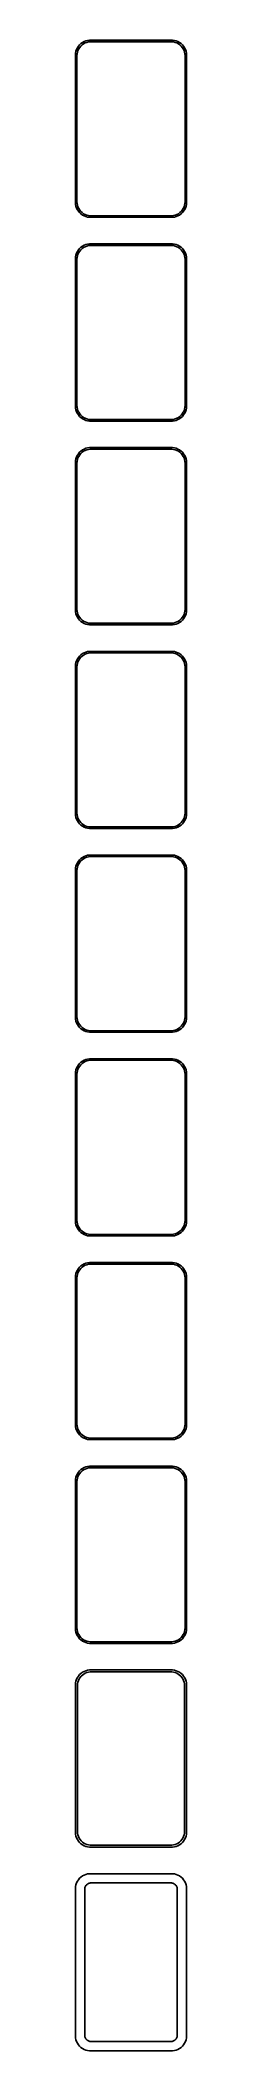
# Model space of a CAD drawing. Header units: metres. Extents: x -19 to 19, y 660 to 1341.
import ezdxf

# ---------------------------------------------------------------- set-up
doc = ezdxf.new("R2010")
doc.units = ezdxf.units.M

msp = doc.modelspace()

# ---------------------------------------------------------------- linework, layer by layer
for p, q in [((-18.7106, 1336.63), (-18.75, 1336)), ((-18.75, 1336), (-18.75, 1286)), ((-18.5929, 1337.24), (-18.7106, 1336.63)), ((-18.3989, 1337.84), (-18.5929, 1337.24)), ((-18.1315, 1338.41), (-18.3989, 1337.84)), ((-18.25, 1335.75), (-18.2125, 1336.35)), ((-18.25, 1286.25), (-18.25, 1335.75)), ((-18.2125, 1336.35), (-18.1008, 1336.93)), ((-17.7951, 1338.94), (-18.1315, 1338.41)), ((-18.1008, 1336.93), (-17.9164, 1337.5)), ((-17.9164, 1337.5), (-17.6624, 1338.04)), ((-17.3948, 1339.42), (-17.7951, 1338.94)), ((-17.6624, 1338.04), (-17.3428, 1338.54)), ((-16.9371, 1339.85), (-17.3948, 1339.42)), ((-17.3428, 1338.54), (-16.9626, 1339)), ((-16.9626, 1339), (-16.5278, 1339.41)), ((-16.4291, 1340.22), (-16.9371, 1339.85)), ((-16.5278, 1339.41), (-16.0452, 1339.76)), ((-15.8789, 1340.52), (-16.4291, 1340.22)), ((-16.0452, 1339.76), (-15.5224, 1340.05)), ((-15.2951, 1340.76), (-15.8789, 1340.52)), ((-15.5224, 1340.05), (-14.9678, 1340.27)), ((-14.6869, 1340.91), (-15.2951, 1340.76)), ((-14.9678, 1340.27), (-14.3901, 1340.42)), ((-14.0639, 1340.99), (-14.6869, 1340.91)), ((-14.3901, 1340.42), (-13.7982, 1340.49)), ((14.0639, 1340.99), (-14.0639, 1340.99)), ((-13.7982, 1340.49), (13.7982, 1340.49)), ((13.7982, 1340.49), (14.3901, 1340.42)), ((14.6869, 1340.91), (14.0639, 1340.99)), ((14.3901, 1340.42), (14.9678, 1340.27)), ((15.2951, 1340.76), (14.6869, 1340.91)), ((14.9678, 1340.27), (15.5224, 1340.05)), ((15.8789, 1340.52), (15.2951, 1340.76)), ((15.5224, 1340.05), (16.0452, 1339.76)), ((16.4291, 1340.22), (15.8789, 1340.52)), ((16.0452, 1339.76), (16.5278, 1339.41)), ((16.9371, 1339.85), (16.4291, 1340.22)), ((16.5278, 1339.41), (16.9626, 1339)), ((17.3948, 1339.42), (16.9371, 1339.85)), ((16.9626, 1339), (17.3428, 1338.54)), ((17.3428, 1338.54), (17.6624, 1338.04)), ((17.7951, 1338.94), (17.3948, 1339.42)), ((17.6624, 1338.04), (17.9164, 1337.5)), ((18.1315, 1338.41), (17.7951, 1338.94)), ((17.9164, 1337.5), (18.1008, 1336.93)), ((18.1008, 1336.93), (18.2125, 1336.35)), ((18.3989, 1337.84), (18.1315, 1338.41)), ((18.2125, 1336.35), (18.25, 1335.75)), ((18.25, 1335.75), (18.25, 1286.25)), ((18.5929, 1337.24), (18.3989, 1337.84)), ((18.7106, 1336.63), (18.5929, 1337.24)), ((18.75, 1336), (18.7106, 1336.63)), ((18.75, 1286), (18.75, 1336)), ((-18.75, 1286), (-18.7106, 1285.37)), ((-18.7106, 1285.37), (-18.5929, 1284.76)), ((-18.5929, 1284.76), (-18.3989, 1284.16)), ((-18.3989, 1284.16), (-18.1315, 1283.59)), ((-18.2125, 1285.65), (-18.25, 1286.25)), ((-18.1008, 1285.07), (-18.2125, 1285.65)), ((-18.1315, 1283.59), (-17.7951, 1283.06)), ((-17.9164, 1284.5), (-18.1008, 1285.07)), ((-17.6624, 1283.96), (-17.9164, 1284.5)), ((-17.7951, 1283.06), (-17.3948, 1282.58)), ((-17.3428, 1283.46), (-17.6624, 1283.96)), ((-17.3948, 1282.58), (-16.9371, 1282.15)), ((-16.9626, 1283), (-17.3428, 1283.46)), ((-16.5278, 1282.59), (-16.9626, 1283)), ((-16.9371, 1282.15), (-16.4291, 1281.78)), ((-16.0452, 1282.24), (-16.5278, 1282.59)), ((-16.4291, 1281.78), (-15.8789, 1281.48)), ((-15.5224, 1281.95), (-16.0452, 1282.24)), ((-15.8789, 1281.48), (-15.2951, 1281.24)), ((-14.9678, 1281.73), (-15.5224, 1281.95)), ((-15.2951, 1281.24), (-14.6869, 1281.09)), ((-14.3901, 1281.58), (-14.9678, 1281.73)), ((-14.6869, 1281.09), (-14.0639, 1281.01)), ((-13.7982, 1281.51), (-14.3901, 1281.58)), ((-14.0639, 1281.01), (14.0639, 1281.01)), ((13.7982, 1281.51), (-13.7982, 1281.51)), ((14.3901, 1281.58), (13.7982, 1281.51)), ((14.0639, 1281.01), (14.6869, 1281.09)), ((14.9678, 1281.73), (14.3901, 1281.58)), ((14.6869, 1281.09), (15.2951, 1281.24)), ((15.5224, 1281.95), (14.9678, 1281.73)), ((15.2951, 1281.24), (15.8789, 1281.48)), ((16.0452, 1282.24), (15.5224, 1281.95)), ((15.8789, 1281.48), (16.4291, 1281.78)), ((16.5278, 1282.59), (16.0452, 1282.24)), ((16.4291, 1281.78), (16.9371, 1282.15)), ((16.9626, 1283), (16.5278, 1282.59)), ((16.9371, 1282.15), (17.3948, 1282.58)), ((17.3428, 1283.46), (16.9626, 1283)), ((17.6624, 1283.96), (17.3428, 1283.46)), ((17.3948, 1282.58), (17.7951, 1283.06)), ((17.9164, 1284.5), (17.6624, 1283.96)), ((17.7951, 1283.06), (18.1315, 1283.59)), ((18.1008, 1285.07), (17.9164, 1284.5)), ((18.2125, 1285.65), (18.1008, 1285.07)), ((18.1315, 1283.59), (18.3989, 1284.16)), ((18.25, 1286.25), (18.2125, 1285.65)), ((18.3989, 1284.16), (18.5929, 1284.76)), ((18.5929, 1284.76), (18.7106, 1285.37)), ((18.7106, 1285.37), (18.75, 1286)), ((-18.7106, 1267.63), (-18.75, 1267)), ((-18.75, 1267), (-18.75, 1217)), ((-18.5929, 1268.24), (-18.7106, 1267.63)), ((-18.3989, 1268.84), (-18.5929, 1268.24)), ((-18.1315, 1269.41), (-18.3989, 1268.84)), ((-18.25, 1266.75), (-18.2125, 1267.35)), ((-18.25, 1217.25), (-18.25, 1266.75)), ((-18.2125, 1267.35), (-18.1008, 1267.93)), ((-17.7951, 1269.94), (-18.1315, 1269.41)), ((-18.1008, 1267.93), (-17.9164, 1268.5)), ((-17.9164, 1268.5), (-17.6624, 1269.04)), ((-17.3948, 1270.42), (-17.7951, 1269.94)), ((-17.6624, 1269.04), (-17.3428, 1269.54)), ((-16.9371, 1270.85), (-17.3948, 1270.42)), ((-17.3428, 1269.54), (-16.9626, 1270)), ((-16.9626, 1270), (-16.5278, 1270.41)), ((-16.4291, 1271.22), (-16.9371, 1270.85)), ((-16.5278, 1270.41), (-16.0452, 1270.76)), ((-15.8789, 1271.52), (-16.4291, 1271.22)), ((-16.0452, 1270.76), (-15.5224, 1271.05)), ((-15.2951, 1271.76), (-15.8789, 1271.52)), ((-15.5224, 1271.05), (-14.9678, 1271.27)), ((-14.6869, 1271.91), (-15.2951, 1271.76)), ((-14.9678, 1271.27), (-14.3901, 1271.42)), ((-14.0639, 1271.99), (-14.6869, 1271.91)), ((-14.3901, 1271.42), (-13.7982, 1271.49)), ((14.0639, 1271.99), (-14.0639, 1271.99)), ((-13.7982, 1271.49), (13.7982, 1271.49)), ((13.7982, 1271.49), (14.3901, 1271.42)), ((14.6869, 1271.91), (14.0639, 1271.99)), ((14.3901, 1271.42), (14.9678, 1271.27)), ((15.2951, 1271.76), (14.6869, 1271.91)), ((14.9678, 1271.27), (15.5224, 1271.05)), ((15.8789, 1271.52), (15.2951, 1271.76)), ((15.5224, 1271.05), (16.0452, 1270.76)), ((16.4291, 1271.22), (15.8789, 1271.52)), ((16.0452, 1270.76), (16.5278, 1270.41)), ((16.9371, 1270.85), (16.4291, 1271.22)), ((16.5278, 1270.41), (16.9626, 1270)), ((17.3948, 1270.42), (16.9371, 1270.85)), ((16.9626, 1270), (17.3428, 1269.54)), ((17.3428, 1269.54), (17.6624, 1269.04)), ((17.7951, 1269.94), (17.3948, 1270.42)), ((17.6624, 1269.04), (17.9164, 1268.5)), ((18.1315, 1269.41), (17.7951, 1269.94)), ((17.9164, 1268.5), (18.1008, 1267.93)), ((18.1008, 1267.93), (18.2125, 1267.35)), ((18.3989, 1268.84), (18.1315, 1269.41)), ((18.2125, 1267.35), (18.25, 1266.75)), ((18.25, 1266.75), (18.25, 1217.25)), ((18.5929, 1268.24), (18.3989, 1268.84)), ((18.7106, 1267.63), (18.5929, 1268.24)), ((18.75, 1267), (18.7106, 1267.63)), ((18.75, 1217), (18.75, 1267)), ((-18.75, 1217), (-18.7106, 1216.37)), ((-18.7106, 1216.37), (-18.5929, 1215.76)), ((-18.5929, 1215.76), (-18.3989, 1215.16)), ((-18.3989, 1215.16), (-18.1315, 1214.59)), ((-18.2125, 1216.65), (-18.25, 1217.25)), ((-18.1008, 1216.07), (-18.2125, 1216.65)), ((-18.1315, 1214.59), (-17.7951, 1214.06)), ((-17.9164, 1215.5), (-18.1008, 1216.07)), ((-17.6624, 1214.96), (-17.9164, 1215.5)), ((-17.7951, 1214.06), (-17.3948, 1213.58)), ((-17.3428, 1214.46), (-17.6624, 1214.96)), ((-17.3948, 1213.58), (-16.9371, 1213.15)), ((-16.9626, 1214), (-17.3428, 1214.46)), ((-16.5278, 1213.59), (-16.9626, 1214)), ((-16.9371, 1213.15), (-16.4291, 1212.78)), ((-16.0452, 1213.24), (-16.5278, 1213.59)), ((-16.4291, 1212.78), (-15.8789, 1212.48)), ((-15.5224, 1212.95), (-16.0452, 1213.24)), ((-15.8789, 1212.48), (-15.2951, 1212.24)), ((-14.9678, 1212.73), (-15.5224, 1212.95)), ((-15.2951, 1212.24), (-14.6869, 1212.09)), ((-14.3901, 1212.58), (-14.9678, 1212.73)), ((-13.7982, 1212.51), (-14.3901, 1212.58)), ((13.7982, 1212.51), (-13.7982, 1212.51)), ((14.3901, 1212.58), (13.7982, 1212.51)), ((14.9678, 1212.73), (14.3901, 1212.58)), ((14.6869, 1212.09), (15.2951, 1212.24)), ((15.5224, 1212.95), (14.9678, 1212.73)), ((15.2951, 1212.24), (15.8789, 1212.48)), ((16.0452, 1213.24), (15.5224, 1212.95)), ((15.8789, 1212.48), (16.4291, 1212.78)), ((16.5278, 1213.59), (16.0452, 1213.24)), ((16.4291, 1212.78), (16.9371, 1213.15)), ((16.9626, 1214), (16.5278, 1213.59)), ((16.9371, 1213.15), (17.3948, 1213.58)), ((17.3428, 1214.46), (16.9626, 1214)), ((17.6624, 1214.96), (17.3428, 1214.46)), ((17.3948, 1213.58), (17.7951, 1214.06)), ((17.9164, 1215.5), (17.6624, 1214.96)), ((17.7951, 1214.06), (18.1315, 1214.59)), ((18.1008, 1216.07), (17.9164, 1215.5)), ((18.2125, 1216.65), (18.1008, 1216.07)), ((18.1315, 1214.59), (18.3989, 1215.16)), ((18.25, 1217.25), (18.2125, 1216.65)), ((18.3989, 1215.16), (18.5929, 1215.76)), ((18.5929, 1215.76), (18.7106, 1216.37)), ((18.7106, 1216.37), (18.75, 1217)), ((-14.6869, 1212.09), (-14.0639, 1212.01)), ((-14.0639, 1212.01), (14.0639, 1212.01)), ((14.0639, 1212.01), (14.6869, 1212.09)), ((-18.7106, 1198.63), (-18.75, 1198)), ((-18.5929, 1199.24), (-18.7106, 1198.63)), ((-18.3989, 1199.84), (-18.5929, 1199.24)), ((-18.1315, 1200.41), (-18.3989, 1199.84)), ((-18.2125, 1198.35), (-18.1008, 1198.93)), ((-17.7951, 1200.94), (-18.1315, 1200.41)), ((-18.1008, 1198.93), (-17.9164, 1199.5)), ((-17.9164, 1199.5), (-17.6624, 1200.04)), ((-17.3948, 1201.42), (-17.7951, 1200.94)), ((-17.6624, 1200.04), (-17.3428, 1200.54)), ((-16.9371, 1201.85), (-17.3948, 1201.42)), ((-17.3428, 1200.54), (-16.9626, 1201)), ((-16.9626, 1201), (-16.5278, 1201.41)), ((-16.4291, 1202.22), (-16.9371, 1201.85)), ((-16.5278, 1201.41), (-16.0452, 1201.76)), ((-15.8789, 1202.52), (-16.4291, 1202.22)), ((-16.0452, 1201.76), (-15.5224, 1202.05)), ((-15.2951, 1202.76), (-15.8789, 1202.52)), ((-15.5224, 1202.05), (-14.9678, 1202.27)), ((-14.6869, 1202.91), (-15.2951, 1202.76)), ((-14.9678, 1202.27), (-14.3901, 1202.42)), ((-14.0639, 1202.99), (-14.6869, 1202.91)), ((-14.3901, 1202.42), (-13.7982, 1202.49)), ((14.0639, 1202.99), (-14.0639, 1202.99)), ((-13.7982, 1202.49), (13.7982, 1202.49)), ((13.7982, 1202.49), (14.3901, 1202.42)), ((14.6869, 1202.91), (14.0639, 1202.99)), ((14.3901, 1202.42), (14.9678, 1202.27)), ((15.2951, 1202.76), (14.6869, 1202.91)), ((14.9678, 1202.27), (15.5224, 1202.05)), ((15.8789, 1202.52), (15.2951, 1202.76)), ((15.5224, 1202.05), (16.0452, 1201.76)), ((16.4291, 1202.22), (15.8789, 1202.52)), ((16.0452, 1201.76), (16.5278, 1201.41)), ((16.9371, 1201.85), (16.4291, 1202.22)), ((16.5278, 1201.41), (16.9626, 1201)), ((17.3948, 1201.42), (16.9371, 1201.85)), ((16.9626, 1201), (17.3428, 1200.54)), ((17.3428, 1200.54), (17.6624, 1200.04)), ((17.7951, 1200.94), (17.3948, 1201.42)), ((17.6624, 1200.04), (17.9164, 1199.5)), ((18.1315, 1200.41), (17.7951, 1200.94)), ((17.9164, 1199.5), (18.1008, 1198.93)), ((18.1008, 1198.93), (18.2125, 1198.35)), ((18.3989, 1199.84), (18.1315, 1200.41)), ((18.5929, 1199.24), (18.3989, 1199.84)), ((18.7106, 1198.63), (18.5929, 1199.24)), ((18.75, 1198), (18.7106, 1198.63)), ((-18.75, 1198), (-18.75, 1148)), ((-18.25, 1197.75), (-18.2125, 1198.35)), ((-18.25, 1148.25), (-18.25, 1197.75)), ((18.2125, 1198.35), (18.25, 1197.75)), ((18.25, 1197.75), (18.25, 1148.25)), ((18.75, 1148), (18.75, 1198)), ((-18.75, 1148), (-18.7106, 1147.37)), ((-18.7106, 1147.37), (-18.5929, 1146.76)), ((-18.5929, 1146.76), (-18.3989, 1146.16)), ((-18.3989, 1146.16), (-18.1315, 1145.59)), ((-18.2125, 1147.65), (-18.25, 1148.25)), ((-18.1008, 1147.07), (-18.2125, 1147.65)), ((-18.1315, 1145.59), (-17.7951, 1145.06)), ((-17.9164, 1146.5), (-18.1008, 1147.07)), ((-17.6624, 1145.96), (-17.9164, 1146.5)), ((-17.7951, 1145.06), (-17.3948, 1144.58)), ((-17.3428, 1145.46), (-17.6624, 1145.96)), ((-17.3948, 1144.58), (-16.9371, 1144.15)), ((-16.9626, 1145), (-17.3428, 1145.46)), ((-16.5278, 1144.59), (-16.9626, 1145)), ((-16.9371, 1144.15), (-16.4291, 1143.78)), ((-16.0452, 1144.24), (-16.5278, 1144.59)), ((-15.5224, 1143.95), (-16.0452, 1144.24)), ((16.0452, 1144.24), (15.5224, 1143.95)), ((16.5278, 1144.59), (16.0452, 1144.24)), ((16.4291, 1143.78), (16.9371, 1144.15)), ((16.9626, 1145), (16.5278, 1144.59)), ((16.9371, 1144.15), (17.3948, 1144.58)), ((17.3428, 1145.46), (16.9626, 1145)), ((17.6624, 1145.96), (17.3428, 1145.46)), ((17.3948, 1144.58), (17.7951, 1145.06)), ((17.9164, 1146.5), (17.6624, 1145.96)), ((17.7951, 1145.06), (18.1315, 1145.59)), ((18.1008, 1147.07), (17.9164, 1146.5)), ((18.2125, 1147.65), (18.1008, 1147.07)), ((18.1315, 1145.59), (18.3989, 1146.16)), ((18.25, 1148.25), (18.2125, 1147.65)), ((18.3989, 1146.16), (18.5929, 1146.76)), ((18.5929, 1146.76), (18.7106, 1147.37)), ((18.7106, 1147.37), (18.75, 1148)), ((-16.4291, 1143.78), (-15.8789, 1143.48)), ((-15.8789, 1143.48), (-15.2951, 1143.24)), ((-14.9678, 1143.73), (-15.5224, 1143.95)), ((-15.2951, 1143.24), (-14.6869, 1143.09)), ((-14.3901, 1143.58), (-14.9678, 1143.73)), ((-14.6869, 1143.09), (-14.0639, 1143.01)), ((-13.7982, 1143.51), (-14.3901, 1143.58)), ((-14.0639, 1143.01), (14.0639, 1143.01)), ((13.7982, 1143.51), (-13.7982, 1143.51)), ((14.3901, 1143.58), (13.7982, 1143.51)), ((14.0639, 1143.01), (14.6869, 1143.09)), ((14.9678, 1143.73), (14.3901, 1143.58)), ((14.6869, 1143.09), (15.2951, 1143.24)), ((15.5224, 1143.95), (14.9678, 1143.73)), ((15.2951, 1143.24), (15.8789, 1143.48)), ((15.8789, 1143.48), (16.4291, 1143.78)), ((-18.3989, 1130.84), (-18.5929, 1130.24)), ((-18.1315, 1131.41), (-18.3989, 1130.84)), ((-17.7951, 1131.94), (-18.1315, 1131.41)), ((-18.1008, 1129.93), (-17.9164, 1130.5)), ((-17.9164, 1130.5), (-17.6624, 1131.04)), ((-17.3948, 1132.42), (-17.7951, 1131.94)), ((-17.6624, 1131.04), (-17.3428, 1131.54)), ((-16.9371, 1132.85), (-17.3948, 1132.42)), ((-17.3428, 1131.54), (-16.9626, 1132)), ((-16.9626, 1132), (-16.5278, 1132.41)), ((-16.4291, 1133.22), (-16.9371, 1132.85)), ((-16.5278, 1132.41), (-16.0452, 1132.76)), ((-15.8789, 1133.52), (-16.4291, 1133.22)), ((-16.0452, 1132.76), (-15.5224, 1133.05)), ((-15.2951, 1133.76), (-15.8789, 1133.52)), ((-15.5224, 1133.05), (-14.9678, 1133.27)), ((-14.6869, 1133.91), (-15.2951, 1133.76)), ((-14.9678, 1133.27), (-14.3901, 1133.42)), ((-14.0639, 1133.99), (-14.6869, 1133.91)), ((-14.3901, 1133.42), (-13.7982, 1133.49)), ((14.0639, 1133.99), (-14.0639, 1133.99)), ((-13.7982, 1133.49), (13.7982, 1133.49)), ((13.7982, 1133.49), (14.3901, 1133.42)), ((14.6869, 1133.91), (14.0639, 1133.99)), ((14.3901, 1133.42), (14.9678, 1133.27)), ((15.2951, 1133.76), (14.6869, 1133.91)), ((14.9678, 1133.27), (15.5224, 1133.05)), ((15.8789, 1133.52), (15.2951, 1133.76)), ((15.5224, 1133.05), (16.0452, 1132.76)), ((16.4291, 1133.22), (15.8789, 1133.52)), ((16.0452, 1132.76), (16.5278, 1132.41)), ((16.9371, 1132.85), (16.4291, 1133.22)), ((16.5278, 1132.41), (16.9626, 1132)), ((17.3948, 1132.42), (16.9371, 1132.85)), ((16.9626, 1132), (17.3428, 1131.54)), ((17.3428, 1131.54), (17.6624, 1131.04)), ((17.7951, 1131.94), (17.3948, 1132.42)), ((17.6624, 1131.04), (17.9164, 1130.5)), ((18.1315, 1131.41), (17.7951, 1131.94)), ((17.9164, 1130.5), (18.1008, 1129.93)), ((18.3989, 1130.84), (18.1315, 1131.41)), ((18.5929, 1130.24), (18.3989, 1130.84)), ((-18.7106, 1129.63), (-18.75, 1129)), ((-18.75, 1129), (-18.75, 1079)), ((-18.5929, 1130.24), (-18.7106, 1129.63)), ((-18.25, 1128.75), (-18.2125, 1129.35)), ((-18.25, 1079.25), (-18.25, 1128.75)), ((-18.2125, 1129.35), (-18.1008, 1129.93)), ((18.1008, 1129.93), (18.2125, 1129.35)), ((18.2125, 1129.35), (18.25, 1128.75)), ((18.25, 1128.75), (18.25, 1079.25)), ((18.7106, 1129.63), (18.5929, 1130.24)), ((18.75, 1129), (18.7106, 1129.63)), ((18.75, 1079), (18.75, 1129)), ((-18.75, 1079), (-18.7106, 1078.37)), ((-18.7106, 1078.37), (-18.5929, 1077.76)), ((-18.5929, 1077.76), (-18.3989, 1077.16)), ((-18.3989, 1077.16), (-18.1315, 1076.59)), ((-18.2125, 1078.65), (-18.25, 1079.25)), ((-18.1008, 1078.07), (-18.2125, 1078.65)), ((-18.1315, 1076.59), (-17.7951, 1076.06)), ((-17.9164, 1077.5), (-18.1008, 1078.07)), ((-17.6624, 1076.96), (-17.9164, 1077.5)), ((-17.7951, 1076.06), (-17.3948, 1075.58)), ((-17.3428, 1076.46), (-17.6624, 1076.96)), ((-16.9626, 1076), (-17.3428, 1076.46)), ((-16.5278, 1075.59), (-16.9626, 1076)), ((16.9626, 1076), (16.5278, 1075.59)), ((17.3428, 1076.46), (16.9626, 1076)), ((17.6624, 1076.96), (17.3428, 1076.46)), ((17.3948, 1075.58), (17.7951, 1076.06)), ((17.9164, 1077.5), (17.6624, 1076.96)), ((17.7951, 1076.06), (18.1315, 1076.59)), ((18.1008, 1078.07), (17.9164, 1077.5)), ((18.2125, 1078.65), (18.1008, 1078.07)), ((18.1315, 1076.59), (18.3989, 1077.16)), ((18.25, 1079.25), (18.2125, 1078.65)), ((18.3989, 1077.16), (18.5929, 1077.76)), ((18.5929, 1077.76), (18.7106, 1078.37)), ((18.7106, 1078.37), (18.75, 1079)), ((-17.3948, 1075.58), (-16.9371, 1075.15)), ((-16.9371, 1075.15), (-16.4291, 1074.78)), ((-16.0452, 1075.24), (-16.5278, 1075.59)), ((-16.4291, 1074.78), (-15.8789, 1074.48)), ((-15.5224, 1074.95), (-16.0452, 1075.24)), ((-15.8789, 1074.48), (-15.2951, 1074.24)), ((-14.9678, 1074.73), (-15.5224, 1074.95)), ((-15.2951, 1074.24), (-14.6869, 1074.09)), ((-14.3901, 1074.58), (-14.9678, 1074.73)), ((-14.6869, 1074.09), (-14.0639, 1074.01)), ((-13.7982, 1074.51), (-14.3901, 1074.58)), ((-14.0639, 1074.01), (14.0639, 1074.01)), ((13.7982, 1074.51), (-13.7982, 1074.51)), ((14.3901, 1074.58), (13.7982, 1074.51)), ((14.0639, 1074.01), (14.6869, 1074.09)), ((14.9678, 1074.73), (14.3901, 1074.58)), ((14.6869, 1074.09), (15.2951, 1074.24)), ((15.5224, 1074.95), (14.9678, 1074.73)), ((15.2951, 1074.24), (15.8789, 1074.48)), ((16.0452, 1075.24), (15.5224, 1074.95)), ((15.8789, 1074.48), (16.4291, 1074.78)), ((16.5278, 1075.59), (16.0452, 1075.24)), ((16.4291, 1074.78), (16.9371, 1075.15)), ((16.9371, 1075.15), (17.3948, 1075.58)), ((-18.1315, 1062.41), (-18.3989, 1061.84)), ((-17.7951, 1062.94), (-18.1315, 1062.41)), ((-17.3948, 1063.42), (-17.7951, 1062.94)), ((-17.6624, 1062.04), (-17.3428, 1062.54)), ((-16.9371, 1063.85), (-17.3948, 1063.42)), ((-17.3428, 1062.54), (-16.9626, 1063)), ((-16.9626, 1063), (-16.5278, 1063.41)), ((-16.4291, 1064.22), (-16.9371, 1063.85)), ((-16.5278, 1063.41), (-16.0452, 1063.76)), ((-15.8789, 1064.52), (-16.4291, 1064.22)), ((-16.0452, 1063.76), (-15.5224, 1064.05)), ((-15.2951, 1064.76), (-15.8789, 1064.52)), ((-15.5224, 1064.05), (-14.9678, 1064.27)), ((-14.6869, 1064.91), (-15.2951, 1064.76)), ((-14.9678, 1064.27), (-14.3901, 1064.42)), ((-14.0639, 1064.99), (-14.6869, 1064.91)), ((-14.3901, 1064.42), (-13.7982, 1064.49)), ((14.0639, 1064.99), (-14.0639, 1064.99)), ((-13.7982, 1064.49), (13.7982, 1064.49)), ((13.7982, 1064.49), (14.3901, 1064.42)), ((14.6869, 1064.91), (14.0639, 1064.99)), ((14.3901, 1064.42), (14.9678, 1064.27)), ((15.2951, 1064.76), (14.6869, 1064.91)), ((14.9678, 1064.27), (15.5224, 1064.05)), ((15.8789, 1064.52), (15.2951, 1064.76)), ((15.5224, 1064.05), (16.0452, 1063.76)), ((16.4291, 1064.22), (15.8789, 1064.52)), ((16.0452, 1063.76), (16.5278, 1063.41)), ((16.9371, 1063.85), (16.4291, 1064.22)), ((16.5278, 1063.41), (16.9626, 1063)), ((17.3948, 1063.42), (16.9371, 1063.85)), ((16.9626, 1063), (17.3428, 1062.54)), ((17.3428, 1062.54), (17.6624, 1062.04)), ((17.7951, 1062.94), (17.3948, 1063.42)), ((18.1315, 1062.41), (17.7951, 1062.94)), ((18.3989, 1061.84), (18.1315, 1062.41)), ((-18.7106, 1060.63), (-18.75, 1060)), ((-18.75, 1060), (-18.75, 1010)), ((-18.5929, 1061.24), (-18.7106, 1060.63)), ((-18.3989, 1061.84), (-18.5929, 1061.24)), ((-18.25, 1059.75), (-18.2125, 1060.35)), ((-18.25, 1010.25), (-18.25, 1059.75)), ((-18.2125, 1060.35), (-18.1008, 1060.93)), ((-18.1008, 1060.93), (-17.9164, 1061.5)), ((-17.9164, 1061.5), (-17.6624, 1062.04)), ((17.6624, 1062.04), (17.9164, 1061.5)), ((17.9164, 1061.5), (18.1008, 1060.93)), ((18.1008, 1060.93), (18.2125, 1060.35)), ((18.2125, 1060.35), (18.25, 1059.75)), ((18.25, 1059.75), (18.25, 1010.25)), ((18.5929, 1061.24), (18.3989, 1061.84)), ((18.7106, 1060.63), (18.5929, 1061.24)), ((18.75, 1060), (18.7106, 1060.63)), ((18.75, 1010), (18.75, 1060)), ((-18.75, 1010), (-18.7106, 1009.37)), ((-18.7106, 1009.37), (-18.5929, 1008.76)), ((-18.5929, 1008.76), (-18.3989, 1008.16)), ((-18.3989, 1008.16), (-18.1315, 1007.59)), ((-18.2125, 1009.65), (-18.25, 1010.25)), ((-18.1008, 1009.07), (-18.2125, 1009.65)), ((-17.9164, 1008.5), (-18.1008, 1009.07)), ((-17.6624, 1007.96), (-17.9164, 1008.5)), ((-17.3428, 1007.46), (-17.6624, 1007.96)), ((17.6624, 1007.96), (17.3428, 1007.46)), ((17.9164, 1008.5), (17.6624, 1007.96)), ((18.1008, 1009.07), (17.9164, 1008.5)), ((18.2125, 1009.65), (18.1008, 1009.07)), ((18.1315, 1007.59), (18.3989, 1008.16)), ((18.25, 1010.25), (18.2125, 1009.65)), ((18.3989, 1008.16), (18.5929, 1008.76)), ((18.5929, 1008.76), (18.7106, 1009.37)), ((18.7106, 1009.37), (18.75, 1010)), ((-18.1315, 1007.59), (-17.7951, 1007.06)), ((-17.7951, 1007.06), (-17.3948, 1006.58)), ((-17.3948, 1006.58), (-16.9371, 1006.15)), ((-16.9626, 1007), (-17.3428, 1007.46)), ((-16.5278, 1006.59), (-16.9626, 1007)), ((-16.9371, 1006.15), (-16.4291, 1005.78)), ((-16.0452, 1006.24), (-16.5278, 1006.59)), ((-16.4291, 1005.78), (-15.8789, 1005.48)), ((-15.5224, 1005.95), (-16.0452, 1006.24)), ((-15.8789, 1005.48), (-15.2951, 1005.24)), ((-14.9678, 1005.73), (-15.5224, 1005.95)), ((-15.2951, 1005.24), (-14.6869, 1005.09)), ((-14.3901, 1005.58), (-14.9678, 1005.73)), ((-14.6869, 1005.09), (-14.0639, 1005.01)), ((-13.7982, 1005.51), (-14.3901, 1005.58)), ((-14.0639, 1005.01), (14.0639, 1005.01)), ((13.7982, 1005.51), (-13.7982, 1005.51)), ((14.3901, 1005.58), (13.7982, 1005.51)), ((14.0639, 1005.01), (14.6869, 1005.09)), ((14.9678, 1005.73), (14.3901, 1005.58)), ((14.6869, 1005.09), (15.2951, 1005.24)), ((15.5224, 1005.95), (14.9678, 1005.73)), ((15.2951, 1005.24), (15.8789, 1005.48)), ((16.0452, 1006.24), (15.5224, 1005.95)), ((15.8789, 1005.48), (16.4291, 1005.78)), ((16.5278, 1006.59), (16.0452, 1006.24)), ((16.4291, 1005.78), (16.9371, 1006.15)), ((16.9626, 1007), (16.5278, 1006.59)), ((16.9371, 1006.15), (17.3948, 1006.58)), ((17.3428, 1007.46), (16.9626, 1007)), ((17.3948, 1006.58), (17.7951, 1007.06)), ((17.7951, 1007.06), (18.1315, 1007.59)), ((-17.3948, 994.423), (-17.7951, 993.939)), ((-16.9371, 994.853), (-17.3948, 994.423)), ((-16.9626, 994.002), (-16.5278, 994.41)), ((-16.4291, 995.222), (-16.9371, 994.853)), ((-16.5278, 994.41), (-16.0452, 994.761)), ((-15.8789, 995.524), (-16.4291, 995.222)), ((-16.0452, 994.761), (-15.5224, 995.048)), ((-15.2951, 995.755), (-15.8789, 995.524)), ((-15.5224, 995.048), (-14.9678, 995.268)), ((-14.6869, 995.911), (-15.2951, 995.755)), ((-14.9678, 995.268), (-14.3901, 995.416)), ((-14.0639, 995.99), (-14.6869, 995.911)), ((-14.3901, 995.416), (-13.7982, 995.491)), ((14.0639, 995.99), (-14.0639, 995.99)), ((-13.7982, 995.491), (13.7982, 995.491)), ((13.7982, 995.491), (14.3901, 995.416)), ((14.6869, 995.911), (14.0639, 995.99)), ((14.3901, 995.416), (14.9678, 995.268)), ((15.2951, 995.755), (14.6869, 995.911)), ((14.9678, 995.268), (15.5224, 995.048)), ((15.8789, 995.524), (15.2951, 995.755)), ((15.5224, 995.048), (16.0452, 994.761)), ((16.4291, 995.222), (15.8789, 995.524)), ((16.0452, 994.761), (16.5278, 994.41)), ((16.9371, 994.853), (16.4291, 995.222)), ((16.5278, 994.41), (16.9626, 994.002)), ((17.3948, 994.423), (16.9371, 994.853)), ((17.7951, 993.939), (17.3948, 994.423)), ((-18.7106, 991.627), (-18.75, 991)), ((-18.75, 991), (-18.75, 941)), ((-18.5929, 992.243), (-18.7106, 991.627)), ((-18.3989, 992.841), (-18.5929, 992.243)), ((-18.1315, 993.409), (-18.3989, 992.841)), ((-18.25, 990.75), (-18.2125, 991.345)), ((-18.25, 941.25), (-18.25, 990.75)), ((-18.2125, 991.345), (-18.1008, 991.931)), ((-17.7951, 993.939), (-18.1315, 993.409)), ((-18.1008, 991.931), (-17.9164, 992.499)), ((-17.9164, 992.499), (-17.6624, 993.038)), ((-17.6624, 993.038), (-17.3428, 993.542)), ((-17.3428, 993.542), (-16.9626, 994.002)), ((16.9626, 994.002), (17.3428, 993.542)), ((17.3428, 993.542), (17.6624, 993.038)), ((17.6624, 993.038), (17.9164, 992.499)), ((18.1315, 993.409), (17.7951, 993.939)), ((17.9164, 992.499), (18.1008, 991.931)), ((18.1008, 991.931), (18.2125, 991.345)), ((18.3989, 992.841), (18.1315, 993.409)), ((18.2125, 991.345), (18.25, 990.75)), ((18.25, 990.75), (18.25, 941.25)), ((18.5929, 992.243), (18.3989, 992.841)), ((18.7106, 991.627), (18.5929, 992.243)), ((18.75, 991), (18.7106, 991.627)), ((18.75, 941), (18.75, 991)), ((-18.75, 941), (-18.7106, 940.373)), ((-18.7106, 940.373), (-18.5929, 939.757)), ((-18.5929, 939.757), (-18.3989, 939.159)), ((-18.2125, 940.655), (-18.25, 941.25)), ((-18.1008, 940.069), (-18.2125, 940.655)), ((-17.9164, 939.501), (-18.1008, 940.069)), ((18.1008, 940.069), (17.9164, 939.501)), ((18.2125, 940.655), (18.1008, 940.069)), ((18.25, 941.25), (18.2125, 940.655)), ((18.3989, 939.159), (18.5929, 939.757)), ((18.5929, 939.757), (18.7106, 940.373)), ((18.7106, 940.373), (18.75, 941)), ((-18.3989, 939.159), (-18.1315, 938.591)), ((-18.1315, 938.591), (-17.7951, 938.061)), ((-17.6624, 938.962), (-17.9164, 939.501)), ((-17.7951, 938.061), (-17.3948, 937.577)), ((-17.3428, 938.458), (-17.6624, 938.962)), ((-17.3948, 937.577), (-16.9371, 937.147)), ((-16.9626, 937.998), (-17.3428, 938.458)), ((-16.5278, 937.59), (-16.9626, 937.998)), ((-16.9371, 937.147), (-16.4291, 936.778)), ((-16.0452, 937.239), (-16.5278, 937.59)), ((-16.4291, 936.778), (-15.8789, 936.476)), ((-15.5224, 936.952), (-16.0452, 937.239)), ((-15.8789, 936.476), (-15.2951, 936.245)), ((-14.9678, 936.732), (-15.5224, 936.952)), ((-15.2951, 936.245), (-14.6869, 936.089)), ((-14.3901, 936.584), (-14.9678, 936.732)), ((-14.6869, 936.089), (-14.0639, 936.01)), ((-13.7982, 936.509), (-14.3901, 936.584)), ((-14.0639, 936.01), (14.0639, 936.01)), ((13.7982, 936.509), (-13.7982, 936.509)), ((14.3901, 936.584), (13.7982, 936.509)), ((14.0639, 936.01), (14.6869, 936.089)), ((14.9678, 936.732), (14.3901, 936.584)), ((14.6869, 936.089), (15.2951, 936.245)), ((15.5224, 936.952), (14.9678, 936.732)), ((15.2951, 936.245), (15.8789, 936.476)), ((16.0452, 937.239), (15.5224, 936.952)), ((15.8789, 936.476), (16.4291, 936.778)), ((16.5278, 937.59), (16.0452, 937.239)), ((16.4291, 936.778), (16.9371, 937.147)), ((16.9626, 937.998), (16.5278, 937.59)), ((16.9371, 937.147), (17.3948, 937.577)), ((17.3428, 938.458), (16.9626, 937.998)), ((17.6624, 938.962), (17.3428, 938.458)), ((17.3948, 937.577), (17.7951, 938.061)), ((17.9164, 939.501), (17.6624, 938.962)), ((17.7951, 938.061), (18.1315, 938.591)), ((18.1315, 938.591), (18.3989, 939.159)), ((-16.4291, 926.222), (-16.9371, 925.853)), ((-15.8789, 926.524), (-16.4291, 926.222)), ((-15.2951, 926.755), (-15.8789, 926.524)), ((-15.5224, 926.048), (-14.9678, 926.268)), ((-14.6869, 926.911), (-15.2951, 926.755)), ((-14.9678, 926.268), (-14.3901, 926.416)), ((-14.0639, 926.99), (-14.6869, 926.911)), ((-14.3901, 926.416), (-13.7982, 926.491)), ((14.0639, 926.99), (-14.0639, 926.99)), ((-13.7982, 926.491), (13.7982, 926.491)), ((13.7982, 926.491), (14.3901, 926.416)), ((14.6869, 926.911), (14.0639, 926.99)), ((14.3901, 926.416), (14.9678, 926.268)), ((15.2951, 926.755), (14.6869, 926.911)), ((14.9678, 926.268), (15.5224, 926.048)), ((15.8789, 926.524), (15.2951, 926.755)), ((16.4291, 926.222), (15.8789, 926.524)), ((16.9371, 925.853), (16.4291, 926.222)), ((-18.7106, 922.627), (-18.75, 922)), ((-18.75, 922), (-18.75, 872)), ((-18.5929, 923.243), (-18.7106, 922.627)), ((-18.3989, 923.841), (-18.5929, 923.243)), ((-18.1315, 924.409), (-18.3989, 923.841)), ((-18.25, 921.75), (-18.2125, 922.345)), ((-18.25, 872.25), (-18.25, 921.75)), ((-18.2125, 922.345), (-18.1008, 922.931)), ((-17.7951, 924.939), (-18.1315, 924.409)), ((-18.1008, 922.931), (-17.9164, 923.499)), ((-17.9164, 923.499), (-17.6624, 924.038)), ((-17.3948, 925.423), (-17.7951, 924.939)), ((-17.6624, 924.038), (-17.3428, 924.542)), ((-16.9371, 925.853), (-17.3948, 925.423)), ((-17.3428, 924.542), (-16.9626, 925.002)), ((-16.9626, 925.002), (-16.5278, 925.41)), ((-16.5278, 925.41), (-16.0452, 925.761)), ((-16.0452, 925.761), (-15.5224, 926.048)), ((15.5224, 926.048), (16.0452, 925.761)), ((16.0452, 925.761), (16.5278, 925.41)), ((16.5278, 925.41), (16.9626, 925.002)), ((17.3948, 925.423), (16.9371, 925.853)), ((16.9626, 925.002), (17.3428, 924.542)), ((17.3428, 924.542), (17.6624, 924.038)), ((17.7951, 924.939), (17.3948, 925.423)), ((17.6624, 924.038), (17.9164, 923.499)), ((18.1315, 924.409), (17.7951, 924.939)), ((17.9164, 923.499), (18.1008, 922.931)), ((18.1008, 922.931), (18.2125, 922.345)), ((18.3989, 923.841), (18.1315, 924.409)), ((18.2125, 922.345), (18.25, 921.75)), ((18.25, 921.75), (18.25, 872.25)), ((18.5929, 923.243), (18.3989, 923.841)), ((18.7106, 922.627), (18.5929, 923.243)), ((18.75, 922), (18.7106, 922.627)), ((18.75, 872), (18.75, 922)), ((-18.75, 872), (-18.7106, 871.373)), ((-18.2125, 871.655), (-18.25, 872.25)), ((-18.1008, 871.069), (-18.2125, 871.655)), ((18.2125, 871.655), (18.1008, 871.069)), ((18.25, 872.25), (18.2125, 871.655)), ((18.7106, 871.373), (18.75, 872)), ((-18.7106, 871.373), (-18.5929, 870.757)), ((-18.5929, 870.757), (-18.3989, 870.159)), ((-18.3989, 870.159), (-18.1315, 869.591)), ((-18.1315, 869.591), (-17.7951, 869.061)), ((-17.9164, 870.501), (-18.1008, 871.069)), ((-17.6624, 869.962), (-17.9164, 870.501)), ((-17.7951, 869.061), (-17.3948, 868.577)), ((-17.3428, 869.458), (-17.6624, 869.962)), ((-17.3948, 868.577), (-16.9371, 868.147)), ((-16.9626, 868.998), (-17.3428, 869.458)), ((-16.5278, 868.59), (-16.9626, 868.998)), ((-16.9371, 868.147), (-16.4291, 867.778)), ((-16.0452, 868.239), (-16.5278, 868.59)), ((-16.4291, 867.778), (-15.8789, 867.476)), ((-15.5224, 867.952), (-16.0452, 868.239)), ((-15.8789, 867.476), (-15.2951, 867.245)), ((-14.9678, 867.732), (-15.5224, 867.952)), ((-15.2951, 867.245), (-14.6869, 867.089)), ((-14.3901, 867.584), (-14.9678, 867.732)), ((-14.6869, 867.089), (-14.0639, 867.01)), ((-13.7982, 867.509), (-14.3901, 867.584)), ((-14.0639, 867.01), (14.0639, 867.01)), ((13.7982, 867.509), (-13.7982, 867.509)), ((14.3901, 867.584), (13.7982, 867.509)), ((14.0639, 867.01), (14.6869, 867.089)), ((14.9678, 867.732), (14.3901, 867.584)), ((14.6869, 867.089), (15.2951, 867.245)), ((15.5224, 867.952), (14.9678, 867.732)), ((15.2951, 867.245), (15.8789, 867.476)), ((16.0452, 868.239), (15.5224, 867.952)), ((15.8789, 867.476), (16.4291, 867.778)), ((16.5278, 868.59), (16.0452, 868.239)), ((16.4291, 867.778), (16.9371, 868.147)), ((16.9626, 868.998), (16.5278, 868.59)), ((16.9371, 868.147), (17.3948, 868.577)), ((17.3428, 869.458), (16.9626, 868.998)), ((17.6624, 869.962), (17.3428, 869.458)), ((17.3948, 868.577), (17.7951, 869.061)), ((17.9164, 870.501), (17.6624, 869.962)), ((17.7951, 869.061), (18.1315, 869.591)), ((18.1008, 871.069), (17.9164, 870.501)), ((18.1315, 869.591), (18.3989, 870.159)), ((18.3989, 870.159), (18.5929, 870.757)), ((18.5929, 870.757), (18.7106, 871.373)), ((-18.7106, 853.627), (-18.75, 853)), ((-18.75, 853), (-18.75, 803)), ((-18.5929, 854.243), (-18.7106, 853.627)), ((-18.3989, 854.841), (-18.5929, 854.243)), ((-18.1315, 855.409), (-18.3989, 854.841)), ((-18.25, 852.75), (-18.2125, 853.345)), ((-18.25, 803.25), (-18.25, 852.75)), ((-18.2125, 853.345), (-18.1008, 853.931)), ((-17.7951, 855.939), (-18.1315, 855.409)), ((-18.1008, 853.931), (-17.9164, 854.499)), ((-17.9164, 854.499), (-17.6624, 855.038)), ((-17.3948, 856.423), (-17.7951, 855.939)), ((-17.6624, 855.038), (-17.3428, 855.542)), ((-16.9371, 856.853), (-17.3948, 856.423)), ((-17.3428, 855.542), (-16.9626, 856.002)), ((-16.9626, 856.002), (-16.5278, 856.41)), ((-16.4291, 857.222), (-16.9371, 856.853)), ((-16.5278, 856.41), (-16.0452, 856.761)), ((-15.8789, 857.524), (-16.4291, 857.222)), ((-16.0452, 856.761), (-15.5224, 857.048)), ((-15.2951, 857.755), (-15.8789, 857.524)), ((-15.5224, 857.048), (-14.9678, 857.268)), ((-14.6869, 857.911), (-15.2951, 857.755)), ((-14.9678, 857.268), (-14.3901, 857.416)), ((-14.0639, 857.99), (-14.6869, 857.911)), ((-14.3901, 857.416), (-13.7982, 857.491)), ((14.0639, 857.99), (-14.0639, 857.99)), ((-13.7982, 857.491), (13.7982, 857.491)), ((13.7982, 857.491), (14.3901, 857.416)), ((14.6869, 857.911), (14.0639, 857.99)), ((14.3901, 857.416), (14.9678, 857.268)), ((15.2951, 857.755), (14.6869, 857.911)), ((14.9678, 857.268), (15.5224, 857.048)), ((15.8789, 857.524), (15.2951, 857.755)), ((15.5224, 857.048), (16.0452, 856.761)), ((16.4291, 857.222), (15.8789, 857.524)), ((16.0452, 856.761), (16.5278, 856.41)), ((16.9371, 856.853), (16.4291, 857.222)), ((16.5278, 856.41), (16.9626, 856.002)), ((17.3948, 856.423), (16.9371, 856.853)), ((16.9626, 856.002), (17.3428, 855.542)), ((17.3428, 855.542), (17.6624, 855.038)), ((17.7951, 855.939), (17.3948, 856.423)), ((17.6624, 855.038), (17.9164, 854.499)), ((18.1315, 855.409), (17.7951, 855.939)), ((17.9164, 854.499), (18.1008, 853.931)), ((18.1008, 853.931), (18.2125, 853.345)), ((18.3989, 854.841), (18.1315, 855.409)), ((18.2125, 853.345), (18.25, 852.75)), ((18.25, 852.75), (18.25, 803.25)), ((18.5929, 854.243), (18.3989, 854.841)), ((18.7106, 853.627), (18.5929, 854.243)), ((18.75, 853), (18.7106, 853.627)), ((18.75, 803), (18.75, 853)), ((-18.75, 803), (-18.7106, 802.373)), ((-18.7106, 802.373), (-18.5929, 801.757)), ((-18.5929, 801.757), (-18.3989, 801.159)), ((-18.3989, 801.159), (-18.1315, 800.591)), ((-18.2125, 802.655), (-18.25, 803.25)), ((-18.1008, 802.069), (-18.2125, 802.655)), ((-18.1315, 800.591), (-17.7951, 800.061)), ((-17.9164, 801.501), (-18.1008, 802.069)), ((-17.6624, 800.962), (-17.9164, 801.501)), ((-17.7951, 800.061), (-17.3948, 799.577)), ((-17.3428, 800.458), (-17.6624, 800.962)), ((-17.3948, 799.577), (-16.9371, 799.147)), ((-16.9626, 799.998), (-17.3428, 800.458)), ((-16.5278, 799.59), (-16.9626, 799.998)), ((-16.9371, 799.147), (-16.4291, 798.778)), ((-16.0452, 799.239), (-16.5278, 799.59)), ((-16.4291, 798.778), (-15.8789, 798.476)), ((-15.5224, 798.952), (-16.0452, 799.239)), ((-15.8789, 798.476), (-15.2951, 798.245)), ((-14.9678, 798.732), (-15.5224, 798.952)), ((-15.2951, 798.245), (-14.6869, 798.089)), ((-14.3901, 798.584), (-14.9678, 798.732)), ((-14.6869, 798.089), (-14.0639, 798.01)), ((-13.7982, 798.509), (-14.3901, 798.584)), ((-14.0639, 798.01), (14.0639, 798.01)), ((13.7982, 798.509), (-13.7982, 798.509)), ((14.3901, 798.584), (13.7982, 798.509)), ((14.0639, 798.01), (14.6869, 798.089)), ((14.9678, 798.732), (14.3901, 798.584)), ((14.6869, 798.089), (15.2951, 798.245)), ((15.5224, 798.952), (14.9678, 798.732)), ((15.2951, 798.245), (15.8789, 798.476)), ((16.0452, 799.239), (15.5224, 798.952)), ((15.8789, 798.476), (16.4291, 798.778)), ((16.5278, 799.59), (16.0452, 799.239)), ((16.4291, 798.778), (16.9371, 799.147)), ((16.9626, 799.998), (16.5278, 799.59)), ((16.9371, 799.147), (17.3948, 799.577)), ((17.3428, 800.458), (16.9626, 799.998)), ((17.6624, 800.962), (17.3428, 800.458)), ((17.3948, 799.577), (17.7951, 800.061)), ((17.9164, 801.501), (17.6624, 800.962)), ((17.7951, 800.061), (18.1315, 800.591)), ((18.1008, 802.069), (17.9164, 801.501)), ((18.2125, 802.655), (18.1008, 802.069)), ((18.1315, 800.591), (18.3989, 801.159)), ((18.25, 803.25), (18.2125, 802.655)), ((18.3989, 801.159), (18.5929, 801.757)), ((18.5929, 801.757), (18.7106, 802.373)), ((18.7106, 802.373), (18.75, 803)), ((-18.7106, 784.627), (-18.75, 784)), ((-18.75, 784), (-18.75, 734)), ((-18.5929, 785.243), (-18.7106, 784.627)), ((-18.3989, 785.841), (-18.5929, 785.243)), ((-18.1315, 786.409), (-18.3989, 785.841)), ((-17.7951, 786.939), (-18.1315, 786.409)), ((-18.0784, 783.75), (-18.0423, 784.324)), ((-18.0784, 734.25), (-18.0784, 783.75)), ((-18.0423, 784.324), (-17.9346, 784.889)), ((-17.9346, 784.889), (-17.7569, 785.435)), ((-17.3948, 787.423), (-17.7951, 786.939)), ((-17.7569, 785.435), (-17.5121, 785.956)), ((-17.5121, 785.956), (-17.204, 786.441)), ((-16.9371, 787.853), (-17.3948, 787.423)), ((-17.204, 786.441), (-16.8375, 786.884)), ((-16.4291, 788.222), (-16.9371, 787.853)), ((-16.8375, 786.884), (-16.4184, 787.278)), ((-15.8789, 788.524), (-16.4291, 788.222)), ((-16.4184, 787.278), (-15.9532, 787.616)), ((-15.9532, 787.616), (-15.4494, 787.893)), ((-15.2951, 788.755), (-15.8789, 788.524)), ((-15.4494, 787.893), (-14.9148, 788.104)), ((-14.6869, 788.911), (-15.2951, 788.755)), ((-14.9148, 788.104), (-14.3579, 788.247)), ((-14.0639, 788.99), (-14.6869, 788.911)), ((-14.3579, 788.247), (-13.7875, 788.319)), ((14.0639, 788.99), (-14.0639, 788.99)), ((-13.7875, 788.319), (13.7875, 788.319)), ((13.7875, 788.319), (14.3579, 788.247)), ((14.6869, 788.911), (14.0639, 788.99)), ((14.3579, 788.247), (14.9148, 788.104)), ((15.2951, 788.755), (14.6869, 788.911)), ((14.9148, 788.104), (15.4494, 787.893)), ((15.8789, 788.524), (15.2951, 788.755)), ((15.4494, 787.893), (15.9532, 787.616)), ((16.4291, 788.222), (15.8789, 788.524)), ((15.9532, 787.616), (16.4184, 787.278)), ((16.4184, 787.278), (16.8375, 786.884)), ((16.9371, 787.853), (16.4291, 788.222)), ((16.8375, 786.884), (17.204, 786.441)), ((17.3948, 787.423), (16.9371, 787.853)), ((17.204, 786.441), (17.5121, 785.956)), ((17.7951, 786.939), (17.3948, 787.423)), ((17.5121, 785.956), (17.7569, 785.435)), ((17.7569, 785.435), (17.9346, 784.889)), ((18.1315, 786.409), (17.7951, 786.939)), ((17.9346, 784.889), (18.0423, 784.324)), ((18.0423, 784.324), (18.0784, 783.75)), ((18.0784, 783.75), (18.0784, 734.25)), ((18.3989, 785.841), (18.1315, 786.409)), ((18.5929, 785.243), (18.3989, 785.841)), ((18.7106, 784.627), (18.5929, 785.243)), ((18.75, 784), (18.7106, 784.627)), ((18.75, 734), (18.75, 784)), ((-18.75, 734), (-18.7106, 733.373)), ((-18.7106, 733.373), (-18.5929, 732.757)), ((-18.5929, 732.757), (-18.3989, 732.159)), ((-18.3989, 732.159), (-18.1315, 731.591)), ((-18.1315, 731.591), (-17.7951, 731.061)), ((-18.0423, 733.676), (-18.0784, 734.25)), ((-17.9346, 733.111), (-18.0423, 733.676)), ((-17.7569, 732.565), (-17.9346, 733.111)), ((-17.7951, 731.061), (-17.3948, 730.577)), ((-17.5121, 732.044), (-17.7569, 732.565)), ((-17.204, 731.559), (-17.5121, 732.044)), ((-17.3948, 730.577), (-16.9371, 730.147)), ((-16.8375, 731.116), (-17.204, 731.559)), ((-16.9371, 730.147), (-16.4291, 729.778)), ((-16.4184, 730.722), (-16.8375, 731.116)), ((-16.4291, 729.778), (-15.8789, 729.476)), ((-15.9532, 730.384), (-16.4184, 730.722)), ((-15.4494, 730.107), (-15.9532, 730.384)), ((-15.8789, 729.476), (-15.2951, 729.245)), ((-14.9148, 729.896), (-15.4494, 730.107)), ((-15.2951, 729.245), (-14.6869, 729.089)), ((-14.3579, 729.753), (-14.9148, 729.896)), ((-14.6869, 729.089), (-14.0639, 729.01)), ((-13.7875, 729.681), (-14.3579, 729.753)), ((-14.0639, 729.01), (14.0639, 729.01)), ((13.7875, 729.681), (-13.7875, 729.681)), ((14.3579, 729.753), (13.7875, 729.681)), ((14.0639, 729.01), (14.6869, 729.089)), ((14.9148, 729.896), (14.3579, 729.753)), ((14.6869, 729.089), (15.2951, 729.245)), ((15.4494, 730.107), (14.9148, 729.896)), ((15.2951, 729.245), (15.8789, 729.476)), ((15.9532, 730.384), (15.4494, 730.107)), ((15.8789, 729.476), (16.4291, 729.778)), ((16.4184, 730.722), (15.9532, 730.384)), ((16.8375, 731.116), (16.4184, 730.722)), ((16.4291, 729.778), (16.9371, 730.147)), ((17.204, 731.559), (16.8375, 731.116)), ((16.9371, 730.147), (17.3948, 730.577)), ((17.5121, 732.044), (17.204, 731.559)), ((17.3948, 730.577), (17.7951, 731.061)), ((17.7569, 732.565), (17.5121, 732.044)), ((17.9346, 733.111), (17.7569, 732.565)), ((17.7951, 731.061), (18.1315, 731.591)), ((18.0423, 733.676), (17.9346, 733.111)), ((18.0784, 734.25), (18.0423, 733.676)), ((18.1315, 731.591), (18.3989, 732.159)), ((18.3989, 732.159), (18.5929, 732.757)), ((18.5929, 732.757), (18.7106, 733.373)), ((18.7106, 733.373), (18.75, 734)), ((-18.7106, 715.627), (-18.75, 715)), ((-18.5929, 716.243), (-18.7106, 715.627)), ((-18.3989, 716.841), (-18.5929, 716.243)), ((-18.1315, 717.409), (-18.3989, 716.841)), ((-17.7951, 717.939), (-18.1315, 717.409)), ((-17.3948, 718.423), (-17.7951, 717.939)), ((-16.9371, 718.853), (-17.3948, 718.423)), ((-16.4291, 719.222), (-16.9371, 718.853)), ((-15.8789, 719.524), (-16.4291, 719.222)), ((-15.2951, 719.755), (-15.8789, 719.524)), ((-15.593, 715.014), (-15.5434, 715.275)), ((-15.5434, 715.275), (-15.4615, 715.527)), ((-15.4615, 715.527), (-15.3487, 715.766)), ((-15.3487, 715.766), (-15.2067, 715.99)), ((-14.6869, 719.911), (-15.2951, 719.755)), ((-15.2067, 715.99), (-15.0378, 716.194)), ((-15.0378, 716.194), (-14.8447, 716.375)), ((-14.8447, 716.375), (-14.6304, 716.531)), ((-14.0639, 719.99), (-14.6869, 719.911)), ((-14.6304, 716.531), (-14.3982, 716.659)), ((-14.3982, 716.659), (-14.1519, 716.756)), ((-14.1519, 716.756), (-13.8953, 716.822)), ((14.0639, 719.99), (-14.0639, 719.99)), ((-13.8953, 716.822), (-13.6325, 716.855)), ((-13.6325, 716.855), (13.6325, 716.855)), ((13.6325, 716.855), (13.8953, 716.822)), ((13.8953, 716.822), (14.1519, 716.756)), ((14.6869, 719.911), (14.0639, 719.99)), ((14.1519, 716.756), (14.3982, 716.659)), ((14.3982, 716.659), (14.6304, 716.531)), ((14.6304, 716.531), (14.8447, 716.375)), ((15.2951, 719.755), (14.6869, 719.911)), ((14.8447, 716.375), (15.0378, 716.194)), ((15.0378, 716.194), (15.2067, 715.99)), ((15.2067, 715.99), (15.3487, 715.766)), ((15.8789, 719.524), (15.2951, 719.755)), ((15.3487, 715.766), (15.4615, 715.527)), ((15.4615, 715.527), (15.5434, 715.275)), ((15.5434, 715.275), (15.593, 715.014)), ((16.4291, 719.222), (15.8789, 719.524)), ((16.9371, 718.853), (16.4291, 719.222)), ((17.3948, 718.423), (16.9371, 718.853)), ((17.7951, 717.939), (17.3948, 718.423)), ((18.1315, 717.409), (17.7951, 717.939)), ((18.3989, 716.841), (18.1315, 717.409)), ((18.5929, 716.243), (18.3989, 716.841)), ((18.7106, 715.627), (18.5929, 716.243)), ((18.75, 715), (18.7106, 715.627)), ((-18.75, 715), (-18.75, 665)), ((-15.6096, 714.75), (-15.593, 715.014)), ((-15.6096, 665.25), (-15.6096, 714.75)), ((15.593, 715.014), (15.6096, 714.75)), ((15.6096, 714.75), (15.6096, 665.25)), ((18.75, 665), (18.75, 715)), ((-18.75, 665), (-18.7106, 664.373)), ((-18.7106, 664.373), (-18.5929, 663.757)), ((-18.5929, 663.757), (-18.3989, 663.159)), ((-18.3989, 663.159), (-18.1315, 662.591)), ((-18.1315, 662.591), (-17.7951, 662.061)), ((-17.7951, 662.061), (-17.3948, 661.577)), ((-17.3948, 661.577), (-16.9371, 661.147)), ((-16.9371, 661.147), (-16.4291, 660.778)), ((-16.4291, 660.778), (-15.8789, 660.476)), ((-15.593, 664.986), (-15.6096, 665.25)), ((-15.5434, 664.725), (-15.593, 664.986)), ((-15.4615, 664.473), (-15.5434, 664.725)), ((-15.3487, 664.234), (-15.4615, 664.473)), ((-15.2067, 664.01), (-15.3487, 664.234)), ((-15.0378, 663.806), (-15.2067, 664.01)), ((-14.8447, 663.625), (-15.0378, 663.806)), ((-14.6304, 663.469), (-14.8447, 663.625)), ((-14.3982, 663.341), (-14.6304, 663.469)), ((-14.1519, 663.244), (-14.3982, 663.341)), ((-13.8953, 663.178), (-14.1519, 663.244)), ((-13.6325, 663.145), (-13.8953, 663.178)), ((13.6325, 663.145), (-13.6325, 663.145)), ((13.8953, 663.178), (13.6325, 663.145)), ((14.1519, 663.244), (13.8953, 663.178)), ((14.3982, 663.341), (14.1519, 663.244)), ((14.6304, 663.469), (14.3982, 663.341)), ((14.8447, 663.625), (14.6304, 663.469)), ((15.0378, 663.806), (14.8447, 663.625)), ((15.2067, 664.01), (15.0378, 663.806)), ((15.3487, 664.234), (15.2067, 664.01)), ((15.4615, 664.473), (15.3487, 664.234)), ((15.5434, 664.725), (15.4615, 664.473)), ((15.593, 664.986), (15.5434, 664.725)), ((15.6096, 665.25), (15.593, 664.986)), ((15.8789, 660.476), (16.4291, 660.778)), ((16.4291, 660.778), (16.9371, 661.147)), ((16.9371, 661.147), (17.3948, 661.577)), ((17.3948, 661.577), (17.7951, 662.061)), ((17.7951, 662.061), (18.1315, 662.591)), ((18.1315, 662.591), (18.3989, 663.159)), ((18.3989, 663.159), (18.5929, 663.757)), ((18.5929, 663.757), (18.7106, 664.373)), ((18.7106, 664.373), (18.75, 665)), ((-15.8789, 660.476), (-15.2951, 660.245)), ((-15.2951, 660.245), (-14.6869, 660.089)), ((-14.6869, 660.089), (-14.0639, 660.01)), ((-14.0639, 660.01), (14.0639, 660.01)), ((14.0639, 660.01), (14.6869, 660.089)), ((14.6869, 660.089), (15.2951, 660.245)), ((15.2951, 660.245), (15.8789, 660.476))]:
    msp.add_line(p, q)

doc.saveas('drawing.dxf')
